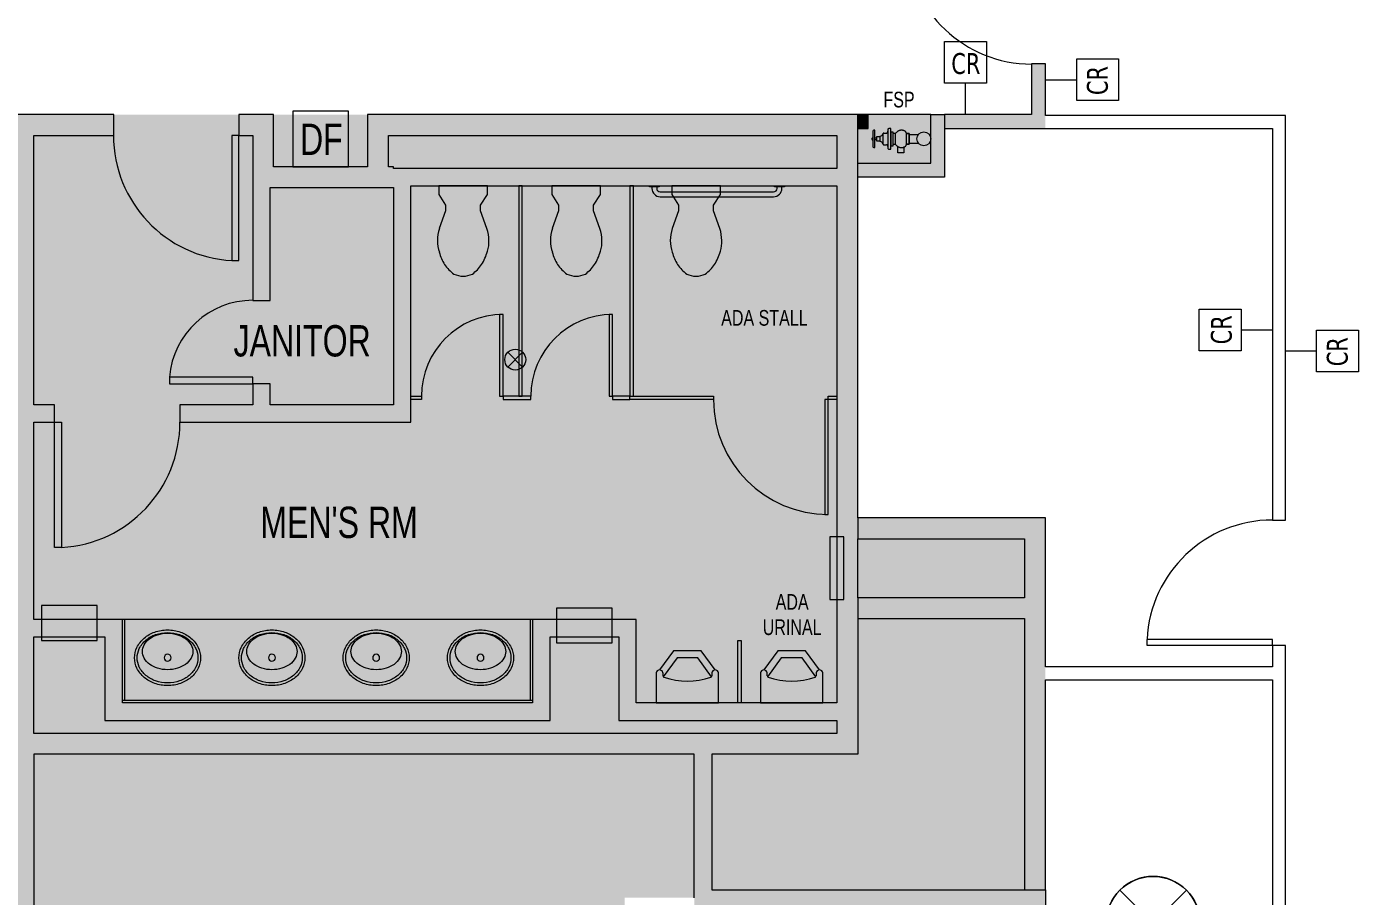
# Model space of a CAD drawing. Header units: inches. Extents: x 41 to 2820, y 110 to 1753.
# Drawn here: x 1819.7 to 2202.7, y 971.6 to 1221.8 of the extents above; entities that cross this region are included whole.
import ezdxf

# ---------------------------------------------------------------- set-up
doc = ezdxf.new("R2010")
doc.units = ezdxf.units.IN
doc.header["$MEASUREMENT"] = 0
for name, color, linetype, lineweight in [('820 1st St NE_04_Clean_dwg', 8, 'Continuous', 9), ('A-ANNO-NOTE', 131, 'Continuous', 9), ('A-DETL-GENF', 92, 'Continuous', 9), ('A-DOOR', 31, 'Continuous', 13), ('A-WALL', 113, 'Continuous', 13), ('A-WALL-PATT', 111, 'Continuous', 13), ('G-ANNO-SYMB', 111, 'Continuous', 9), ('I-WALL', 2, 'Continuous', 13), ('IRF-ANNO-TEXT', 7, 'Continuous', 9), ('IRF-DOOR', 7, 'Continuous', 9), ('IRF-ENG-PLUMBING-FIXTURE', 7, 'Continuous', 9), ('IRF-MILLWORK', 7, 'Continuous', 9), ('IRF-WALL-FULL-HT', 7, 'Continuous', 9), ('IRF-WALL-FULL-HT-HATCH', 7, 'Continuous', 9), ('IRF-WALL-PART-HT', 7, 'Continuous', 9)]:
    doc.layers.add(name, color=color, linetype=linetype, lineweight=lineweight)
doc.styles.add('Swis721 LtCn BT', font='swisscl.ttf', dxfattribs={"height": 9})
doc.styles.add('Swis721 LtCn BT_1', font='swisscl.ttf', dxfattribs={"height": 4.5})
doc.styles.add('Tahoma', font='tahoma.ttf', dxfattribs={"width": 0.85, "height": 6})

# ---------------------------------------------------------------- blocks, each defined once
blk = doc.blocks.new('Single-Flush - 36_ x 96_-2393538-New Construction - Partition Plan')
at = {"layer": 'A-DOOR', "color": 250, "lineweight": 20}
for p, q in [((16.25, -1.87), (16.25, -37.9)), ((18, -1.87), (16.25, -1.87)), ((18, -1.87), (18, -37.9)), ((18, -37.9), (16.25, -37.9))]:
    blk.add_line(p, q, dxfattribs=at)
at = {"layer": 'A-DOOR', "lineweight": 9}
blk.add_arc((18, -1.87), 36.07, 180, 267.2188, dxfattribs=at)
blk = doc.blocks.new('Single-Flush - 36_ x 96_-2566598-New Construction - Partition Plan')
at = {"layer": 'A-DOOR', "color": 250, "lineweight": 20}
for p, q in [((16.25, 2), (16.25, 38.02)), ((18, 38.02), (16.25, 38.02)), ((18, 2), (18, 38.02)), ((18, 2), (16.25, 2))]:
    blk.add_line(p, q, dxfattribs=at)
at = {"layer": 'A-DOOR', "lineweight": 9}
blk.add_arc((18, 2), 36.07, 92.7812, 180, dxfattribs=at)
blk = doc.blocks.new('820 1st St NE_04_Clean_dwg_I_PLUMB_WC_FLUSH - WALL_P-2510719-New Construction - Partition Plan')
at = {"layer": 'IRF-ENG-PLUMBING-FIXTURE', "flags": 128}
blk.add_lwpolyline([(13.32, 6.84), (8.19, 5.04), (6.59, 5.04), (3.5, 7), (1, 7), (1, -7), (3.5, -7), (6.59, -5.04), (8.19, -5.04), (13.32, -6.84)], dxfattribs=at)
at = {"layer": 'IRF-ENG-PLUMBING-FIXTURE'}
for centre, radius, start, end in [((16.72, -3.12), 10.52, 90, 108.8354), ((17.24, -0.62), 8.05, 71.1646, 93.7754), ((16.16, -6.53), 14.01, 57.6462, 74.7553), ((17.24, -3.98), 11.29, 36.0611, 55.3641), ((21.07, 0), 5.93, 0, 26.7012), ((21.07, 0), 5.93, 333.2988, 360), ((17.24, 3.98), 11.29, 304.6359, 323.9389), ((16.72, 3.12), 10.52, 251.1646, 270), ((16.72, 3.12), 10.52, 270, 288.8354), ((16.7, 5.91), 13.2, 284.9626, 301.7838)]:
    blk.add_arc(centre, radius, start, end, dxfattribs=at)
blk = doc.blocks.new('820 1st St NE_04_Clean_dwg__U117-2510720-New Construction - Partition Plan')
blk.add_blockref('820 1st St NE_04_Clean_dwg_I_PLUMB_WC_FLUSH - WALL_P-2510719-New Construction - Partition Plan', (0, 0))
blk = doc.blocks.new('820 1st St NE_04_Clean_dwg_I_PLUMB_URINAL_WALL-HUNG_P-2510721-New Construction - Partition Plan')
at = {"layer": 'IRF-ENG-PLUMBING-FIXTURE'}
for p, q in [((7.78, 7), (8.5, 7)), ((8.5, -7), (7.78, -7))]:
    blk.add_line(p, q, dxfattribs=at)
at = {"layer": 'IRF-ENG-PLUMBING-FIXTURE', "flags": 128}
for points in [[(8.5, 9), (0, 9), (0, -9), (8.5, -9)], [(9.5, -8), (15, -4), (15, 4), (9.5, 8)], [(7.56, -6.94), (13, -2.98), (13, 2.98), (7.56, 6.94)]]:
    blk.add_lwpolyline(points, dxfattribs=at)
at = {"layer": 'IRF-ENG-PLUMBING-FIXTURE'}
for centre, radius, start, end in [((8.5, 8), 1, 270, 90), ((26.47, 0), 20.22, 160.5467, 199.4533), ((7.78, 6.6), 0.396, 90, 160.5467), ((7.78, -6.6), 0.396, 199.4533, 270), ((8.5, -8), 1, 270, 90)]:
    blk.add_arc(centre, radius, start, end, dxfattribs=at)
blk = doc.blocks.new('820 1st St NE_04_Clean_dwg_grab bar 3-2510722-New Construction - Partition Plan')
at = {"layer": 'IRF-ENG-PLUMBING-FIXTURE'}
for p, q in [((0.75, 36.6875), (0.25, 36.6875)), ((0.75, 35.3125), (0.25, 35.3125)), ((1.75, 1.6875), (1.75, 34.3125)), ((3.125, 1.6875), (3.125, 34.3125)), ((0.25, 0.6875), (0.75, 0.6875)), ((0.25, -0.6875), (0.75, -0.6875))]:
    blk.add_line(p, q, dxfattribs=at)
at = {"layer": 'IRF-ENG-PLUMBING-FIXTURE', "flags": 128}
for points in [[(0, 34.5625), (0, 37.4375), (0.25, 37.4375), (0.25, 34.5625)], [(0, -1.375), (0, 1.375), (0.25, 1.375), (0.25, -1.375)]]:
    blk.add_lwpolyline(points, close=True, dxfattribs=at)
at = {"layer": 'IRF-ENG-PLUMBING-FIXTURE'}
for centre, radius, start, end in [((0.75, 34.3125), 2.375, 360, 90), ((0.75, 34.3125), 1, 360, 90), ((0.75, 1.6875), 1, 270, 0), ((0.75, 1.6875), 2.375, 270, 0)]:
    blk.add_arc(centre, radius, start, end, dxfattribs=at)
blk = doc.blocks.new('820 1st St NE_04_Clean_dwg_fire department standpipe - 1-2510718-New Construction - Partition Plan')
at = {"layer": 'IRF-ENG-PLUMBING-FIXTURE'}
for p, q in [((-14.61, 2.25), (-14.61, -2.25)), ((-13.61, 0.25), (-14.11, 0.25)), ((-13.61, 0.3), (-13.61, -0.3)), ((-12.55, -0.77), (-12.55, 0.77)), ((-12.55, -0.3), (-12.55, 0.3)), ((-11.74, 1.44), (-11.74, -1.44)), ((-11.49, 1.69), (-10.75, 1.69)), ((-10.33, 2.69), (-10.33, -2.69)), ((-8.15, -1.62), (-8.15, 1.62)), ((-4.18, 1.25), (-1.56, 1.25)), ((-13.61, -0.25), (-14.11, -0.25)), ((-11.49, -1.69), (-10.75, -1.69)), ((-4.18, -1.25), (-1.56, -1.25))]:
    blk.add_line(p, q, dxfattribs=at)
at = {"layer": 'IRF-ENG-PLUMBING-FIXTURE', "flags": 128}
for points in [[(-14.61, 0.37), (-14.68, 0.37), (-14.68, 0.31), (-14.8, 0.25), (-14.8, 0.19)], [(-14.36, -2.5), (-14.11, -2.5), (-14.11, 2.5), (-14.36, 2.5)], [(-10.08, -2.94), (-9.49, -2.94), (-9.49, 2.94), (-10.08, 2.94)], [(-14.8, -0.19), (-14.8, -0.25), (-14.68, -0.31), (-14.68, -0.37), (-14.61, -0.37)], [(-5.76, -2.45), (-5.76, -4), (-7.47, -4), (-7.47, -2.22)]]:
    blk.add_lwpolyline(points, dxfattribs=at)
for points in [[(-13.61, 0.59), (-13.61, -0.59), (-12.55, -0.59), (-12.55, 0.59)], [(-8.82, -1.96), (-8.82, 1.96), (-9.49, 1.96), (-9.49, -1.96)], [(-8.01, 1.75), (-7.89, 1.87), (-7.77, 1.98), (-7.66, 2.07), (-7.56, 2.15), (-7.46, 2.23), (-7.37, 2.29), (-7.28, 2.35), (-7.2, 2.4), (-7.11, 2.44), (-7.03, 2.47), (-6.95, 2.5), (-6.88, 2.52), (-6.8, 2.54), (-6.73, 2.55), (-6.65, 2.56), (-6.58, 2.57), (-6.5, 2.57), (-6.43, 2.57), (-6.36, 2.57), (-6.29, 2.57), (-6.22, 2.56), (-6.15, 2.55), (-6.08, 2.54), (-6.02, 2.53), (-5.95, 2.51), (-5.89, 2.49), (-5.83, 2.47), (-5.78, 2.45), (-5.72, 2.43), (-5.67, 2.41), (-5.62, 2.39), (-5.57, 2.36), (-5.53, 2.34), (-5.48, 2.31), (-5.44, 2.28), (-5.4, 2.24), (-5.36, 2.21), (-5.33, 2.17), (-5.29, 2.13), (-5.25, 2.08), (-5.22, 2.03), (-5.19, 1.97), (-5.15, 1.9), (-5.12, 1.82), (-5.09, 1.73), (-5.07, 1.62), (-5.04, 1.5), (-5.04, 1.25), (-5.04, -1.25), (-5.04, -1.5), (-4.18, -1.5), (-4.18, -1.25), (-4.18, 1.25), (-4.18, 1.5), (-5.04, 1.5), (-4.18, 1.5), (-4.18, -1.5), (-5.04, -1.5), (-5.07, -1.62), (-5.09, -1.73), (-5.12, -1.82), (-5.15, -1.9), (-5.19, -1.97), (-5.22, -2.03), (-5.25, -2.08), (-5.29, -2.13), (-5.33, -2.17), (-5.36, -2.21), (-5.4, -2.24), (-5.44, -2.28), (-5.48, -2.31), (-5.53, -2.34), (-5.57, -2.36), (-5.62, -2.39), (-5.67, -2.41), (-5.72, -2.43), (-5.78, -2.45), (-5.83, -2.47), (-5.89, -2.49), (-5.95, -2.51), (-6.02, -2.53), (-6.08, -2.54), (-6.15, -2.55), (-6.22, -2.56), (-6.29, -2.57), (-6.36, -2.57), (-6.43, -2.57), (-6.5, -2.57), (-6.58, -2.57), (-6.65, -2.56), (-6.73, -2.55), (-6.8, -2.54), (-6.88, -2.52), (-6.95, -2.5), (-7.03, -2.47), (-7.11, -2.44), (-7.2, -2.4), (-7.28, -2.35), (-7.37, -2.29), (-7.46, -2.23), (-7.56, -2.15), (-7.66, -2.07), (-7.77, -1.98), (-7.89, -1.87), (-8.01, -1.75), (-8.15, -1.62), (-8.82, -1.62), (-8.82, 1.62), (-8.15, 1.62)]]:
    blk.add_lwpolyline(points, close=True, dxfattribs=at)
at = {"layer": 'IRF-ENG-PLUMBING-FIXTURE'}
blk.add_circle((0, 0), 2, dxfattribs=at)
for centre, radius, start, end in [((-14.8, 0), 0.187, 90, 270), ((-14.36, 2.25), 0.25, 90, 180), ((-12.64, 1.71), 0.948, 275.7701, 343.2507), ((-11.52, 1.47), 0.216, 79.9844, 190.0156), ((-10.8, 2.15), 0.472, 276.2711, 2.7723), ((-10.09, 2.7), 0.234, 85.9639, 184.0361), ((-14.36, -2.25), 0.25, 180, 270), ((-12.64, -1.71), 0.948, 16.7493, 84.2299), ((-11.52, -1.47), 0.219, 171.2007, 278.7993), ((-10.76, -2.13), 0.441, 353.4114, 87.5452), ((-10.09, -2.7), 0.233, 175.6994, 274.3006)]:
    blk.add_arc(centre, radius, start, end, dxfattribs=at)
blk = doc.blocks.new('820 1st St NE_04_Clean_dwg_I_PLUMB_LAV_COUNTER 4_P-2510725-New Construction - Partition Plan')
at = {"layer": 'IRF-MILLWORK'}
blk.add_circle((8, 0), 1, dxfattribs=at)
for centre, radius, start, end in [((8.65, 1.41), 8.24, 116.1916, 139.8991), ((8.65, 1.41), 7.49, 116.1916, 139.8991), ((8, 2.73), 6.77, 90, 116.1916), ((8, 2.73), 6.02, 90, 116.1916), ((8, 2.73), 6.77, 63.8084, 90), ((8, 2.73), 6.02, 63.8084, 90), ((7.35, 1.41), 7.49, 40.1009, 63.8084), ((7.35, 1.41), 8.24, 40.1009, 63.8084), ((9.66, 0.55), 9.57, 139.8991, 160.7706), ((9.66, 0.55), 8.82, 139.8991, 160.7706), ((12.21, 0.7), 7.55, 144.0758, 163.2951), ((10.74, 1.76), 5.74, 119.7568, 144.0758), ((9.81, 3.39), 3.86, 90, 119.7568), ((9.81, 3.39), 3.86, 60.2432, 90), ((8.88, 1.76), 5.74, 35.9242, 60.2432), ((6.34, 0.55), 8.82, 19.2294, 40.1009), ((7.41, 0.7), 7.55, 16.7049, 35.9242), ((6.34, 0.55), 9.57, 19.2294, 40.1009), ((11.25, 0), 11.25, 160.7706, 180), ((11.25, 0), 11.25, 180, 199.2294), ((11.25, 0), 10.5, 160.7706, 180), ((11.25, 0), 10.5, 180, 199.2294), ((14.53, 0), 9.97, 163.2951, 180), ((14.53, 0), 9.97, 180, 196.7049), ((5.09, 0), 9.97, 360, 16.7049), ((4.75, 0), 10.5, 0, 19.2294), ((4.75, 0), 10.5, 340.7706, 0), ((4.75, 0), 11.25, 0, 19.2294), ((4.75, 0), 11.25, 340.7706, 360), ((9.66, -0.55), 9.57, 199.2294, 220.1009), ((9.66, -0.55), 8.82, 199.2294, 220.1009), ((12.21, -0.7), 7.55, 196.7049, 215.9242), ((6.34, -0.55), 8.82, 319.8991, 340.7706), ((7.41, -0.7), 7.55, 324.0758, 343.2951), ((6.34, -0.55), 9.57, 319.8991, 340.7706), ((5.09, 0), 9.97, 343.2951, 0), ((8.65, -1.41), 8.24, 220.1009, 243.8084), ((8.65, -1.41), 7.49, 220.1009, 243.8084), ((10.74, -1.76), 5.74, 215.9242, 240.2432), ((9.81, -3.39), 3.86, 240.2432, 270), ((9.81, -3.39), 3.86, 270, 299.7568), ((7.35, -1.41), 7.49, 296.1916, 319.8991), ((7.35, -1.41), 8.24, 296.1916, 319.8991), ((8.88, -1.76), 5.74, 299.7568, 324.0758), ((8, -2.73), 6.77, 243.8084, 270), ((8, -2.73), 6.02, 243.8084, 270), ((8, -2.73), 6.02, 270, 296.1916), ((8, -2.73), 6.77, 270, 296.1916)]:
    blk.add_arc(centre, radius, start, end, dxfattribs=at)
blk = doc.blocks.new('820 1st St NE_04_Clean_dwg-2391440-New Construction - Partition Plan')
at = {"layer": 'IRF-WALL-FULL-HT-HATCH'}
for points in [[(339.14, 1188.49), (422.41, 1188.49), (422.41, 1196.49), (323.41, 1196.49), (323.41, 1188.49)], [(490.41, 1175.49), (491.41, 1175.49), (491.41, 1196.49), (485.41, 1196.49), (485.41, 1175.49)], [(524.41, 1181.49), (524.41, 1196.49), (518.41, 1196.49), (518.41, 1181.49)], [(614.41, 1190.49), (653.41, 1190.49), (653.41, 1196.49), (524.41, 1196.49), (524.41, 1190.49)], [(653.41, 1012.49), (659.41, 1012.49), (659.41, 1196.49), (653.41, 1196.49), (653.41, 1022.24)], [(680.41, 1178.49), (684.41, 1178.49), (684.41, 1196.49), (680.41, 1196.49), (680.41, 1182.49), (659.41, 1182.49), (659.41, 1178.49), (679.27, 1178.49)], [(659.41, 1192.49), (662.41, 1192.49), (662.41, 1196.49), (659.41, 1196.49)], [(422.41, 755.49), (422.41, 1188.49), (414.41, 1188.49), (414.41, 755.49)], [(525.91, 1175.49), (525.91, 1181.49), (491.41, 1181.49), (491.41, 1175.49), (524.41, 1175.49)], [(525.91, 1175.99), (653.41, 1175.99), (653.41, 1180.99), (525.91, 1180.99), (525.91, 1178.49)], [(530.91, 1107.99), (530.91, 1175.99), (525.91, 1175.99), (525.91, 1107.99)], [(442.91, 1046.24), (442.91, 1051.24), (422.41, 1051.24), (422.41, 1046.24), (432.92, 1046.24)], [(442.91, 1027.24), (447.91, 1027.24), (447.91, 1051.24), (442.91, 1051.24), (442.91, 1033.91)], [(565.91, 1046.24), (590.66, 1046.24), (590.66, 1051.24), (565.91, 1051.24)], [(590.66, 1027.24), (595.66, 1027.24), (595.66, 1051.24), (590.66, 1051.24), (590.66, 1033.91)], [(570.91, 1022.24), (570.91, 1046.24), (565.91, 1046.24), (565.91, 1022.24)], [(442.91, 1022.24), (565.91, 1022.24), (565.91, 1027.24), (442.91, 1027.24)], [(595.66, 1022.24), (653.41, 1022.24), (653.41, 1027.24), (590.66, 1027.24), (590.66, 1022.24)], [(653.41, 1012.49), (653.41, 1018.49), (422.41, 1018.49), (422.41, 1012.49), (620.41, 1012.49)], [(612.41, 973.49), (617.41, 973.49), (617.41, 1012.49), (612.41, 1012.49)], [(614.41, 763.49), (620.41, 763.49), (620.41, 973.49), (612.41, 973.49), (612.41, 763.49)], [(713.41, 965.49), (713.41, 973.49), (620.41, 973.49), (620.41, 965.49), (710.12, 965.49)]]:
    blk.add_hatch(color=256, dxfattribs=at).paths.add_polyline_path(points, flags=0)
h = blk.add_hatch(color=256, dxfattribs=at)
h.paths.add_polyline_path([(422.41, 1190.49), (445.41, 1190.49), (445.41, 1196.49), (422.41, 1196.49), (422.41, 1190.89)], flags=0)
h.paths.add_polyline_path([(485.41, 1190.49), (485.41, 1196.49), (481.41, 1196.49), (481.41, 1190.49)], flags=0)
h = blk.add_hatch(color=256, dxfattribs=at)
h.paths.add_polyline_path([(490.41, 1112.99), (490.41, 1118.99), (485.41, 1118.99), (485.41, 1112.99)], flags=0)
h.paths.add_polyline_path([(485.41, 1142.99), (490.41, 1142.99), (490.41, 1175.49), (485.41, 1175.49)], flags=0)
h = blk.add_hatch(color=256, dxfattribs=at)
h.paths.add_polyline_path([(525.91, 1107.99), (525.91, 1112.99), (464.41, 1112.99), (464.41, 1107.99), (524.41, 1107.99)], flags=0)
h.paths.add_polyline_path([(428.41, 1107.99), (428.41, 1112.99), (422.41, 1112.99), (422.41, 1107.99)], flags=0)
at = {"layer": 'IRF-DOOR', "flags": 128}
for points in [[(479.41, 1190.49), (479.41, 1154.48), (481.41, 1154.48), (481.41, 1190.49)], [(485.41, 1120.99), (461.43, 1120.99), (461.43, 1118.99), (485.41, 1118.99)], [(430.41, 1107.99), (430.41, 1071.98), (428.41, 1071.98), (428.41, 1107.99)]]:
    blk.add_lwpolyline(points, close=True, dxfattribs=at)
at = {"layer": 'IRF-DOOR'}
for centre, radius, start, end in [((481.41, 1190.49), 36.07, 180, 266.8211), ((485.41, 1118.99), 24.07, 90, 175.2331), ((428.41, 1107.99), 36.07, 273.1789, 0)]:
    blk.add_arc(centre, radius, start, end, dxfattribs=at)
at = {"layer": 'IRF-ENG-PLUMBING-FIXTURE'}
for p, q in [((563.03, 1128.11), (558.79, 1123.87)), ((563.03, 1123.87), (558.79, 1128.11))]:
    blk.add_line(p, q, dxfattribs=at)
at = {"layer": 'IRF-ENG-PLUMBING-FIXTURE', "flags": 128}
for points in [[(512.91, 1197.49), (496.91, 1197.49), (496.91, 1181.49), (512.91, 1181.49)], [(561.91, 1115.49), (562.91, 1115.49), (562.91, 1175.99), (561.91, 1175.99)], [(593.91, 1115.49), (594.91, 1115.49), (594.91, 1175.99), (593.91, 1175.99), (593.91, 1115.49), (617.91, 1115.49), (617.91, 1114.49), (593.91, 1114.49)], [(556.41, 1138.99), (556.41, 1115.49), (557.41, 1115.49), (557.41, 1138.99)], [(587.91, 1138.99), (587.91, 1115.49), (588.91, 1115.49), (588.91, 1138.99)], [(533.91, 1114.49), (530.91, 1114.49), (530.91, 1115.49), (533.91, 1115.49)], [(557.41, 1114.49), (565.41, 1114.49), (565.41, 1115.49), (557.41, 1115.49)], [(588.91, 1114.49), (593.91, 1114.49), (593.91, 1115.49), (588.91, 1115.49)], [(653.41, 1114.49), (650.91, 1114.49), (650.91, 1115.49), (653.41, 1115.49)], [(650.91, 1114.49), (649.91, 1114.49), (649.91, 1081.49), (650.91, 1081.49)], [(651.41, 1074.99), (651.41, 1056.99), (655.41, 1056.99), (655.41, 1074.99)], [(440.66, 1055.24), (424.66, 1055.24), (424.66, 1045.24), (440.66, 1045.24)], [(588.79, 1054.49), (572.79, 1054.49), (572.79, 1044.49), (588.79, 1044.49)], [(625.91, 1027.24), (624.91, 1027.24), (624.91, 1045.24), (625.91, 1045.24)]]:
    blk.add_lwpolyline(points, close=True, dxfattribs=at)
at = {"layer": 'IRF-ENG-PLUMBING-FIXTURE'}
blk.add_circle((560.91, 1125.99), 3, dxfattribs=at)
for centre, radius, start, end in [((557.41, 1115.49), 23.5, 90, 180), ((588.91, 1115.49), 23.5, 90, 180), ((650.91, 1114.49), 33, 180, 270)]:
    blk.add_arc(centre, radius, start, end, dxfattribs=at)
at = {"layer": 'IRF-MILLWORK'}
for p, q in [((565.91, 1051.24), (447.91, 1051.24)), ((448.66, 1027.99), (448.66, 1051.24)), ((565.16, 1051.24), (565.16, 1027.99)), ((565.91, 1027.99), (447.91, 1027.99))]:
    blk.add_line(p, q, dxfattribs=at)
at = {"layer": 'IRF-WALL-FULL-HT'}
for p, q in [((659.41, 1057.49), (659.41, 1074.49)), ((713.41, 973.49), (713.41, 919.57))]:
    blk.add_line(p, q, dxfattribs=at)
at = {"layer": 'IRF-WALL-FULL-HT', "flags": 128}
for points in [[(485.41, 1118.99), (485.41, 1112.99), (464.41, 1112.99), (464.41, 1107.99), (530.91, 1107.99), (530.91, 1175.99), (653.41, 1175.99), (653.41, 1027.24), (595.66, 1027.24), (595.66, 1051.24), (565.91, 1051.24), (565.91, 1027.24), (447.91, 1027.24), (447.91, 1051.24), (422.41, 1051.24), (422.41, 1107.99), (428.41, 1107.99), (428.41, 1112.99), (422.41, 1112.99), (422.41, 1190.49), (445.41, 1190.49), (445.41, 1196.49), (315.41, 1196.49)], [(659.41, 1080.49), (659.41, 1196.49), (518.41, 1196.49), (518.41, 1181.49), (491.41, 1181.49), (491.41, 1196.49), (481.41, 1196.49), (481.41, 1190.49), (485.41, 1190.49), (485.41, 1175.49), (485.41, 1142.99), (490.41, 1142.99), (490.41, 1175.49), (525.91, 1175.49), (525.91, 1112.99), (490.41, 1112.99), (490.41, 1118.99), (485.41, 1118.99)], [(659.41, 1182.49), (680.41, 1182.49), (680.41, 1196.49), (684.41, 1196.49)], [(659.41, 1192.49), (662.41, 1192.49), (662.41, 1196.49), (659.41, 1196.49)], [(684.41, 1192.49), (684.41, 1178.49), (659.41, 1178.49)], [(659.41, 1051.49), (659.41, 1012.49), (617.41, 1012.49), (617.41, 973.49), (707.41, 973.49)], [(612.41, 971.23), (612.41, 973.49), (612.41, 1012.49), (422.41, 1012.49), (422.41, 816.07), (422.41, 755.49), (460.41, 755.49), (460.41, 760.49), (422.41, 760.49)]]:
    blk.add_lwpolyline(points, dxfattribs=at)
for points in [[(525.91, 1180.99), (525.91, 1181.49), (524.41, 1181.49), (524.41, 1190.49), (653.41, 1190.49), (653.41, 1180.99)], [(442.91, 1046.24), (442.91, 1022.24), (570.91, 1022.24), (570.91, 1046.24), (590.66, 1046.24), (590.66, 1022.24), (653.41, 1022.24), (653.41, 1018.49), (422.41, 1018.49), (422.41, 1046.24)]]:
    blk.add_lwpolyline(points, close=True, dxfattribs=at)
at = {"layer": 'IRF-WALL-PART-HT'}
blk.add_line((680.41, 1196.49), (662.41, 1196.49), dxfattribs=at)
blk.add_blockref('820 1st St NE_04_Clean_dwg_fire department standpipe - 1-2510718-New Construction - Partition Plan', (678.41, 1189.49))
for name, p, rotation in [('820 1st St NE_04_Clean_dwg__U117-2510720-New Construction - Partition Plan', (545.91, 1176.99), 270), ('820 1st St NE_04_Clean_dwg__U117-2510720-New Construction - Partition Plan', (578.41, 1176.99), 270), ('820 1st St NE_04_Clean_dwg_grab bar 3-2510722-New Construction - Partition Plan', (600.91, 1175.99), 270), ('820 1st St NE_04_Clean_dwg__U117-2510720-New Construction - Partition Plan', (612.91, 1176.99), 270), ('820 1st St NE_04_Clean_dwg_I_PLUMB_URINAL_WALL-HUNG_P-2510721-New Construction - Partition Plan', (610.41, 1027.24), 89.99999999999999), ('820 1st St NE_04_Clean_dwg_I_PLUMB_URINAL_WALL-HUNG_P-2510721-New Construction - Partition Plan', (640.41, 1027.24), 89.99999999999999)]:
    blk.add_blockref(name, p, dxfattribs=dict(rotation=rotation))
at = {"extrusion": (0, 0, -1), "zscale": -1, "rotation": 90}
for p in [(-460.91, 1032.24), (-490.91, 1032.24), (-520.91, 1032.24), (-550.91, 1032.24)]:
    blk.add_blockref('820 1st St NE_04_Clean_dwg_I_PLUMB_LAV_COUNTER 4_P-2510725-New Construction - Partition Plan', p, dxfattribs=at)
at = {"layer": 'IRF-ANNO-TEXT', "char_height": 9, "attachment_point": 2, "line_spacing_factor": 0.970126, "style": 'Swis721 LtCn BT'}
for s, insert, width in [('JANITOR', (499.62, 1135.91), 45.5446), ("MEN'S RM", (510.22, 1083.69), 55.4456)]:
    blk.add_mtext(s, dxfattribs=dict(at, insert=insert, width=width))
at = {"layer": 'IRF-ENG-PLUMBING-FIXTURE', "attachment_point": 2, "line_spacing_factor": 0.970126}
for s, insert, char_height, width, style in [('FSP', (671.29, 1203.05), 4.5, 10.4511, 'Swis721 LtCn BT_1'), ('DF', (505.15, 1193.87), 9, 14.4115, 'Swis721 LtCn BT'), ('ADA STALL', (632.57, 1140.26), 4.5, 29.703, 'Swis721 LtCn BT_1'), ('ADA\\PURINAL', (640.55, 1058.56), 4.5, 19.912, 'Swis721 LtCn BT_1')]:
    blk.add_mtext(s, dxfattribs=dict(at, insert=insert, char_height=char_height, width=width, style=style))
blk = doc.blocks.new('Elevation - Interiors-59324-New Construction - Partition Plan')
at = {"layer": 'G-ANNO-SYMB'}
for p, q in [((-0.0996, 0.0996), (0.0996, -0.0996)), ((0.0996, 0.0996), (-0.0996, -0.0996)), ((0, 0), (-0.0996, 0.0996)), ((-0.0996, 0.0996), (0, 0)), ((0.0996, 0.0996), (0, 0)), ((0, 0), (0.0996, 0.0996)), ((-0.0996, -0.0996), (0, 0)), ((0, 0), (-0.0996, -0.0996)), ((0, 0), (0.0996, -0.0996)), ((0.0996, -0.0996), (0, 0))]:
    blk.add_line(p, q, dxfattribs=at)
blk.add_circle((0, 0), 0.1409, dxfattribs=at)
for start, end in [(45, 135), (135, 225), (315, 45), (225, 315)]:
    blk.add_arc((0, 0), 0.1409, start, end, dxfattribs=at)

msp = doc.modelspace()

# ---------------------------------------------------------------- hatches: boundary and pattern name
at = {"layer": 'A-DETL-GENF'}
h = msp.add_hatch(color=9, dxfattribs=at)
h.paths.add_polyline_path([(1003.29, 111.26), (1030.62, 111.26), (1030.62, 149.72), (1041.75, 149.72), (1041.75, 514.07), (1027.75, 514.07), (1027.75, 546.01), (1041.75, 546.01), (1041.75, 695.99), (1329.75, 695.99), (1329.75, 756.49), (1208.75, 756.49), (1208.75, 764.49), (1184.75, 764.49), (1184.75, 756.49), (1166.3, 756.49), (1166.3, 776.24), (1199.8, 776.24), (1199.8, 865.24), (1172.8, 865.24), (1172.8, 1018.19), (1057.75, 1018.19), (1057.75, 994.07), (1029.75, 994.07), (1029.75, 1018.19), (817.75, 1018.19), (817.75, 994.07), (793.62, 994.07), (793.62, 782.07), (817.75, 782.07), (817.75, 754.07), (336.5, 754.07), (336.5, 755.32), (304.75, 755.32), (304.75, 755.07), (300.02, 755.07), (300.02, 540.51), (327.23, 540.51), (342.96, 524.78), (316.75, 498.57), (314.7, 500.62), (314.7, 458.62), (501.2, 272.12), (538.2, 272.12), (534.92, 275.4), (563.63, 304.11), (577.51, 290.23), (577.51, 258.66), (551.66, 258.66), (551.8, 258.52), (790.78, 258.52), (790.78, 300.82), (817, 300.82), (817, 259.53), (806.39, 248.93), (944.06, 111.26), (1000.65, 111.26)], flags=0)
h.paths.add_polyline_path([(806.39, 256), (812, 261.6), (812, 276.07), (795.78, 276.07), (795.78, 263.52), (798.87, 263.52), (804.26, 258.13)], flags=0)
h.paths.add_polyline_path([(551.75, 265.64), (551.75, 285.15), (541.99, 275.4), (550.93, 266.46)], flags=0)
h.paths.add_polyline_path([(563.63, 286.82), (573.85, 286.82), (563.63, 297.04), (553.41, 286.82), (555.65, 286.82)], flags=0)
h.paths.add_polyline_path([(316.75, 505.64), (327.17, 516.07), (306.32, 516.07), (314.98, 507.41)], flags=0)
h.paths.add_polyline_path([(577.51, 514.07), (549.75, 514.07), (549.75, 542.07), (577.75, 542.07), (577.75, 514.07)], flags=0)
h.paths.add_polyline_path([(796.8, 516.07), (787.75, 516.07), (787.75, 546.07), (851.75, 546.07), (851.75, 516.07), (814.75, 516.07)], flags=0)
h.paths.add_polyline_path([(327.75, 516.64), (335.89, 524.78), (327.75, 532.92), (327.75, 522.05)], flags=0)
h.paths.add_polyline_path([(831.56, 519.07), (848.75, 519.07), (848.75, 543.07), (790.75, 543.07), (790.75, 519.07), (794.53, 519.07), (794.53, 540.07), (815.75, 540.07), (815.75, 519.07), (824.75, 519.07)], flags=0)
h.paths.add_polyline_path([(1029.75, 754.07), (1029.75, 782.07), (1057.75, 782.07), (1057.75, 754.07), (1031.75, 754.07)], flags=0)
h.paths.add_polyline_path([(2087.15, 755.49), (2099.75, 755.49), (2099.75, 764.49), (2075.75, 764.49), (2075.75, 755.49), (2085.82, 755.49)], flags=0)
h.paths.add_polyline_path([(2057.75, 755.49), (2057.75, 763.49), (2071.75, 763.49), (2071.75, 768.49), (2104.75, 768.49), (2104.75, 965.49), (2019.75, 965.49), (2019.75, 763.49), (2021.75, 763.49), (2021.75, 755.49)], flags=0)
h.paths.add_polyline_path([(1993.5, 755.49), (2005.75, 755.49), (2005.75, 760.49), (2011.75, 760.49), (2011.75, 947.23), (1991.75, 947.23), (1991.75, 971.23), (2011.75, 971.23), (2011.75, 1012.49), (1821.75, 1012.49), (1821.75, 816.07), (1963.75, 816.07), (1963.75, 760.49), (1969.75, 760.49), (1969.75, 755.49), (1989.75, 755.49)], flags=0)
h.paths.add_polyline_path([(1895.75, 755.49), (1895.75, 760.49), (1958.75, 760.49), (1958.75, 811.07), (1821.75, 811.07), (1821.75, 760.49), (1859.75, 760.49), (1859.75, 755.49)], flags=0)
h.paths.add_polyline_path([(1431.8, 756.49), (1431.8, 762.49), (1434.8, 762.49), (1434.8, 780.49), (1463, 780.49), (1463, 874.6), (1374.8, 874.6), (1374.8, 898.6), (1346.8, 898.6), (1346.8, 924.6), (1230.8, 924.6), (1230.8, 892.6), (1214.75, 892.6), (1214.75, 783.49), (1253.75, 783.49), (1253.75, 775.49), (1379.75, 775.49), (1379.75, 837.07), (1385.75, 837.07), (1385.75, 762.49), (1395.8, 762.49), (1395.8, 756.49)], flags=0)
h.paths.add_polyline_path([(1440.8, 756.49), (1463, 756.49), (1463, 774.49), (1440.8, 774.49), (1440.8, 762.49)], flags=0)
h.paths.add_polyline_path([(311.75, 757.57), (311.75, 778.92), (304.75, 778.92), (304.75, 757.57)], flags=0)
h.paths.add_polyline_path([(577.75, 757.82), (789.75, 757.82), (789.75, 782.07), (789.87, 782.07), (789.87, 926.07), (553.75, 926.07), (553.75, 920.07), (549.75, 920.07), (549.75, 936.07), (553.75, 936.07), (553.75, 930.07), (789.87, 930.07), (789.87, 994.07), (789.75, 994.07), (789.75, 1018.07), (577.75, 1018.07), (577.75, 994.07), (553.75, 994.07), (553.75, 972.07), (549.75, 972.07), (549.75, 1184.49), (573.75, 1184.49), (573.75, 1190.49), (577.75, 1190.49), (577.75, 1184.49), (597.75, 1184.49), (597.75, 1182.74), (614.75, 1182.74), (614.75, 1184.49), (627.75, 1184.49), (627.75, 1180.49), (614.75, 1180.49), (614.75, 1182.24), (597.75, 1182.24), (597.75, 1180.49), (553.75, 1180.49), (553.75, 1022.07), (669.75, 1022.07), (669.75, 1180.49), (663.75, 1180.49), (663.75, 1184.49), (679.75, 1184.49), (679.75, 1180.49), (673.75, 1180.49), (673.75, 1022.07), (789.75, 1022.07), (789.75, 1180.49), (745.75, 1180.49), (745.75, 1182.24), (728.75, 1182.24), (728.75, 1180.49), (715.75, 1180.49), (715.75, 1184.49), (728.75, 1184.49), (728.75, 1182.74), (745.75, 1182.74), (745.75, 1184.49), (799.75, 1184.49), (799.75, 1180.49), (793.75, 1180.49), (793.75, 1022.07), (817.75, 1022.07), (817.75, 1021.94), (921.75, 1021.94), (921.75, 1180.49), (865.75, 1180.49), (865.75, 1182.24), (848.75, 1182.24), (848.75, 1180.49), (835.75, 1180.49), (835.75, 1184.49), (848.75, 1184.49), (848.75, 1182.74), (865.75, 1182.74), (865.75, 1184.49), (981.75, 1184.49), (981.75, 1182.74), (998.75, 1182.74), (998.75, 1184.49), (1011.75, 1184.49), (1011.75, 1180.49), (998.75, 1180.49), (998.75, 1182.24), (981.75, 1182.24), (981.75, 1180.49), (925.75, 1180.49), (925.75, 1021.94), (1029.75, 1021.94), (1029.75, 1022.07), (1053.75, 1022.07), (1053.75, 1180.49), (1047.75, 1180.49), (1047.75, 1184.49), (1063.75, 1184.49), (1063.75, 1180.49), (1057.75, 1180.49), (1057.75, 1021.94), (1172.8, 1021.94), (1172.8, 1180.49), (1129.75, 1180.49), (1129.75, 1182.24), (1112.75, 1182.24), (1112.75, 1180.49), (1099.75, 1180.49), (1099.75, 1184.49), (1112.75, 1184.49), (1112.75, 1182.74), (1129.75, 1182.74), (1129.75, 1184.49), (1172.8, 1184.49), (1172.83, 1260.49), (1269.75, 1260.49), (1269.75, 1405.07), (1293.75, 1405.07), (1293.75, 1472.07), (1269.75, 1472.07), (1269.75, 1502.07), (1297.75, 1502.07), (1297.75, 1405.07), (1327.75, 1405.07), (1327.75, 1401.07), (1273.75, 1401.07), (1273.75, 1260.49), (1369.75, 1260.49), (1369.75, 1401.07), (1363.75, 1401.07), (1363.75, 1405.07), (1369.75, 1405.07), (1369.75, 1456.07), (1373.75, 1456.07), (1373.75, 1381.28), (1532.6, 1381.28), (1532.6, 1474.07), (1509.75, 1474.07), (1509.75, 1498.07), (1373.75, 1498.07), (1373.75, 1492.07), (1369.75, 1492.07), (1369.75, 1502.07), (1532.6, 1502.07), (1532.6, 1562.07), (1526.6, 1562.07), (1526.6, 1566.07), (1532.6, 1566.07), (1532.6, 1715.07), (1510.6, 1715.07), (1510.6, 1747.07), (1510.77, 1747.07), (1510.77, 1752.07), (1409.72, 1752.07), (1409.72, 1746.07), (1397.72, 1746.07), (1397.72, 1752.07), (1295.89, 1752.07), (1295.86, 1724.32), (1283.35, 1711.8), (1282.91, 1712.16), (1281.75, 1713.4), (1281.75, 1566.07), (1329.72, 1566.07), (1329.72, 1564.32), (1346.72, 1564.32), (1346.72, 1566.07), (1359.72, 1566.07), (1359.72, 1562.07), (1346.72, 1562.07), (1346.72, 1563.82), (1329.72, 1563.82), (1329.72, 1562.07), (1277.75, 1562.07), (1277.75, 1715.07), (1280.08, 1715.07), (1259.05, 1736.09), (1196.82, 1673.86), (1202.48, 1668.2), (1193.99, 1659.72), (1188.33, 1665.38), (1119.04, 1596.08), (1124.69, 1590.42), (1116.21, 1581.94), (1110.55, 1587.59), (1051.16, 1528.2), (1054.69, 1524.66), (1044.79, 1514.76), (1062.8, 1496.75), (1062.8, 1473.07), (1029.77, 1473.07), (1029.77, 1260.49), (1057.75, 1260.49), (1057.75, 1232.49), (1025.77, 1232.49), (1025.77, 1311.07), (988.75, 1311.07), (988.75, 1312.82), (971.75, 1312.82), (971.75, 1311.07), (958.75, 1311.07), (958.75, 1315.07), (971.75, 1315.07), (971.75, 1313.32), (988.75, 1313.32), (988.75, 1315.07), (1025.77, 1315.07), (1025.77, 1507.07), (1012.75, 1507.07), (1012.75, 1511.57), (920.75, 1511.57), (920.75, 1504.07), (916.75, 1504.07), (916.75, 1315.07), (922.75, 1315.07), (922.75, 1311.07), (877.6, 1311.07), (877.6, 1312.82), (860.6, 1312.82), (860.6, 1311.07), (847.6, 1311.07), (847.6, 1315.07), (860.6, 1315.07), (860.6, 1313.32), (877.6, 1313.32), (877.6, 1315.07), (912.75, 1315.07), (912.75, 1504.07), (908.75, 1504.07), (908.75, 1511.57), (816.75, 1511.57), (816.75, 1507.07), (816.6, 1507.07), (816.6, 1475.07), (805.6, 1475.07), (805.6, 1315.07), (811.6, 1315.07), (811.6, 1311.07), (795.6, 1311.07), (795.6, 1315.07), (801.6, 1315.07), (801.6, 1475.07), (790.6, 1475.07), (790.6, 1507.07), (790.66, 1507.07), (790.66, 1511.57), (689.7, 1511.57), (689.7, 1504.07), (686, 1504.07), (686, 1315.07), (729.6, 1315.07), (729.6, 1313.32), (746.6, 1313.32), (746.6, 1315.07), (759.6, 1315.07), (759.6, 1311.07), (746.6, 1311.07), (746.6, 1312.82), (729.6, 1312.82), (729.6, 1311.07), (676, 1311.07), (676, 1315.07), (682, 1315.07), (682, 1504.07), (677.7, 1504.07), (677.7, 1511.57), (577.39, 1511.57), (577.39, 1482.07), (551.96, 1482.07), (551.96, 1315.07), (610, 1315.07), (610, 1313.32), (627, 1313.32), (627, 1315.07), (640, 1315.07), (640, 1311.07), (627, 1311.07), (627, 1312.82), (610, 1312.82), (610, 1311.07), (577.75, 1311.07), (577.75, 1226.49), (573.75, 1226.49), (573.75, 1234.07), (549.75, 1234.07), (549.75, 1258.07), (541.96, 1258.07), (541.96, 1262.07), (547.96, 1262.07), (547.96, 1482.07), (535.92, 1494.1), (468.04, 1426.22), (473.88, 1420.38), (465.39, 1411.9), (459.56, 1417.73), (392.38, 1350.56), (398.22, 1344.72), (389.73, 1336.24), (383.9, 1342.07), (316.72, 1274.9), (320.26, 1271.36), (321.01, 1272.12), (331.06, 1262.07), (505.96, 1262.07), (505.96, 1258.07), (489.75, 1258.07), (489.75, 1202.12), (488, 1202.12), (488, 1185.12), (489.75, 1185.12), (489.75, 1172.12), (485.75, 1172.12), (485.75, 1185.12), (487.5, 1185.12), (487.5, 1202.12), (485.75, 1202.12), (485.75, 1258.07), (333.75, 1258.07), (333.75, 1235.07), (300.02, 1235.07), (300.02, 1134.3), (307.75, 1134.3), (307.75, 1130.12), (485.75, 1130.12), (485.75, 1136.12), (489.75, 1136.12), (489.75, 1082.12), (488, 1082.12), (488, 1065.12), (489.75, 1065.12), (489.75, 1052.07), (485.75, 1052.07), (485.75, 1065.12), (487.5, 1065.12), (487.5, 1082.12), (485.75, 1082.12), (485.75, 1126.12), (307.75, 1126.12), (307.75, 1122.3), (300.02, 1122.3), (300.02, 1021.17), (337.25, 1021.17), (337.25, 1010.07), (485.75, 1010.07), (485.75, 1016.07), (489.75, 1016.07), (489.75, 1000.07), (485.75, 1000.07), (485.75, 1006.07), (337.25, 1006.07), (337.25, 995.07), (300.02, 995.07), (300.02, 890.12), (485.75, 890.12), (485.75, 934.12), (487.5, 934.12), (487.5, 951.12), (485.75, 951.12), (485.75, 964.07), (489.75, 964.07), (489.75, 951.12), (488, 951.12), (488, 934.12), (489.75, 934.12), (489.75, 880.12), (485.75, 880.12), (485.75, 886.12), (300.02, 886.12), (300.02, 781.17), (337.25, 781.17), (337.25, 757.82), (485.75, 757.82), (485.75, 814.12), (487.5, 814.12), (487.5, 831.12), (485.75, 831.12), (485.75, 844.12), (489.75, 844.12), (489.75, 831.12), (488, 831.12), (488, 814.12), (489.75, 814.12), (489.75, 798.07), (507.75, 798.07), (507.75, 794.07), (489.75, 794.07), (489.75, 757.82), (549.75, 757.82), (549.75, 794.07), (543.75, 794.07), (543.75, 798.07), (549.75, 798.07), (549.75, 854.07), (551.5, 854.07), (551.5, 871.07), (549.75, 871.07), (549.75, 884.07), (553.75, 884.07), (553.75, 871.07), (552, 871.07), (552, 854.07), (553.75, 854.07), (553.75, 782.07), (577.75, 782.07), (577.75, 780.07)], flags=0)
h.paths.add_polyline_path([(1170.3, 761.49), (1180.75, 761.49), (1180.75, 768.49), (1208.75, 768.49), (1208.75, 865.24), (1203.8, 865.24), (1203.8, 772.24), (1170.3, 772.24), (1170.3, 762.49)], flags=0)
h.paths.add_polyline_path([(1277.85, 762.49), (1379.75, 762.49), (1379.75, 769.49), (1247.75, 769.49), (1247.75, 777.49), (1214.75, 777.49), (1214.75, 762.49), (1253.75, 762.49)], flags=0)
h.paths.add_polyline_path([(1471, 763.49), (1562.75, 763.49), (1562.75, 794.07), (1570.75, 794.07), (1570.75, 846.07), (1562.75, 846.07), (1562.75, 868.07), (1471, 868.07)], flags=0)
h.paths.add_polyline_path([(1722.75, 763.49), (1813.75, 763.49), (1813.75, 868.07), (1722.75, 868.07), (1722.75, 846.07), (1714.75, 846.07), (1714.75, 794.07), (1722.75, 794.07)], flags=0)
h.paths.add_polyline_path([(1208.75, 871.24), (1208.75, 898.6), (1224.8, 898.6), (1224.8, 903.6), (1178.8, 903.6), (1178.8, 871.24)], flags=0)
h.paths.add_polyline_path([(1813.75, 876.07), (1813.75, 971.99), (1722.75, 971.99), (1722.75, 947.36), (1714.75, 947.36), (1714.75, 895.36), (1722.75, 895.36), (1722.75, 876.07)], flags=0)
h.paths.add_polyline_path([(1474, 876.07), (1562.75, 876.07), (1562.75, 895.36), (1570.75, 895.36), (1570.75, 947.36), (1562.75, 947.36), (1562.75, 974.07), (1474, 974.07), (1474, 880.6)], flags=0)
h.paths.add_polyline_path([(1397.72, 880.6), (1466, 880.6), (1466, 1130.49), (1319, 1130.49), (1319, 1190.49), (1315.9, 1190.49), (1315.9, 1196.49), (1279.9, 1196.49), (1279.9, 1190.49), (1276.8, 1190.49), (1276.8, 940.6), (1380.8, 940.6), (1380.8, 880.6), (1395.8, 880.6)], flags=0)
h.paths.add_polyline_path([(1374.8, 904.6), (1374.8, 934.6), (1230.8, 934.6), (1230.8, 930.6), (1352.8, 930.6), (1352.8, 904.6), (1372.75, 904.6)], flags=0)
h.paths.add_polyline_path([(1180.8, 911.6), (1224.8, 911.6), (1224.8, 940.6), (1268.8, 940.6), (1268.8, 978.07), (1178.8, 978.07), (1178.8, 911.6)], flags=0)
h.paths.add_polyline_path([(2016.75, 973.49), (2106.75, 973.49), (2106.75, 1051.49), (2058.75, 1051.49), (2058.75, 1012.49), (2016.75, 1012.49)], flags=0)
h.paths.add_polyline_path([(1722.75, 979.99), (1813.75, 979.99), (1813.75, 1080.07), (1722.75, 1080.07), (1722.75, 1055.36), (1714.75, 1055.36), (1714.75, 1003.36), (1722.75, 1003.36)], flags=0)
h.paths.add_polyline_path([(1474, 982.07), (1562.75, 982.07), (1562.75, 1003.36), (1570.75, 1003.36), (1570.75, 1055.36), (1562.75, 1055.36), (1562.75, 1080.07), (1474, 1080.07), (1474, 1019.87)], flags=0)
h.paths.add_polyline_path([(1180.8, 986.07), (1268.8, 986.07), (1268.8, 1190.49), (1265.8, 1190.49), (1265.8, 1196.49), (1229.8, 1196.49), (1229.8, 1190.49), (1207.8, 1190.49), (1207.8, 1184.49), (1188.3, 1184.49), (1188.3, 1150.99), (1180.8, 1150.99), (1180.8, 1017.93)], flags=0)
h.paths.add_polyline_path([(311.75, 1000.07), (311.75, 1018.92), (304.75, 1018.92), (304.75, 1000.07)], flags=0)
h.paths.add_polyline_path([(1990, 1018.49), (2052.75, 1018.49), (2052.75, 1022.24), (1990, 1022.24), (1990, 1046.24), (1970.25, 1046.24), (1970.25, 1022.24), (1842.25, 1022.24), (1842.25, 1046.24), (1821.75, 1046.24), (1821.75, 1018.49), (1970.25, 1018.49)], flags=0)
h.paths.add_polyline_path([(2052.75, 1027.24), (2052.75, 1175.99), (1930.25, 1175.99), (1930.25, 1107.99), (1863.75, 1107.99), (1863.75, 1112.99), (1884.75, 1112.99), (1884.75, 1118.99), (1889.75, 1118.99), (1889.75, 1112.99), (1925.25, 1112.99), (1925.25, 1175.49), (1889.75, 1175.49), (1889.75, 1142.99), (1884.75, 1142.99), (1884.75, 1190.49), (1880.75, 1190.49), (1880.75, 1196.49), (1844.75, 1196.49), (1844.75, 1190.49), (1821.75, 1190.49), (1821.75, 1112.99), (1827.75, 1112.99), (1827.75, 1107.99), (1821.75, 1107.99), (1821.75, 1051.24), (1847.25, 1051.24), (1847.25, 1027.24), (1965.25, 1027.24), (1965.25, 1051.24), (1995, 1051.24), (1995, 1027.24), (2019.75, 1027.24)], flags=0)
h.paths.add_polyline_path([(2058.75, 1057.49), (2106.75, 1057.49), (2106.75, 1074.49), (2058.75, 1074.49)], flags=0)
h.paths.add_polyline_path([(1807.18, 1088.07), (1813.75, 1088.07), (1813.75, 1188.49), (1722.75, 1188.49), (1722.75, 1156.26), (1714.75, 1156.26), (1714.75, 1104.26), (1722.75, 1104.26), (1722.75, 1088.07)], flags=0)
h.paths.add_polyline_path([(1474, 1088.07), (1562.75, 1088.07), (1562.75, 1104.26), (1570.75, 1104.26), (1570.75, 1156.26), (1562.75, 1156.26), (1562.75, 1188.49), (1474, 1188.49)], flags=0)
h.paths.add_polyline_path([(1448, 1136.49), (1448, 1190.49), (1430, 1190.49), (1430, 1196.49), (1394, 1196.49), (1394, 1190.49), (1325, 1190.49), (1325, 1136.49), (1373.75, 1136.49)], flags=0)
h.paths.add_polyline_path([(1466, 1136.49), (1466, 1190.49), (1454, 1190.49), (1454, 1136.49)], flags=0)
h.paths.add_polyline_path([(1180.8, 1155.99), (1183.3, 1155.99), (1183.3, 1184.49), (1180.8, 1184.49), (1180.8, 1158.49)], flags=0)
h.paths.add_polyline_path([(2010.97, 1180.99), (2052.75, 1180.99), (2052.75, 1190.49), (1923.75, 1190.49), (1923.75, 1181.49), (1925.25, 1181.49), (1925.25, 1180.99)], flags=0)
h.paths.add_polyline_path([(1917.75, 1181.49), (1917.75, 1196.49), (1890.75, 1196.49), (1890.75, 1181.49), (1910.18, 1181.49)], flags=0)
h.paths.add_polyline_path([(2061.75, 1182.49), (2079.75, 1182.49), (2079.75, 1196.49), (2061.75, 1196.49), (2061.75, 1192.49), (2058.75, 1192.49), (2058.75, 1182.49)], flags=0)
h.paths.add_polyline_path([(1203.8, 1188.49), (1203.8, 1196.49), (1185.8, 1196.49), (1185.8, 1188.49), (1188.3, 1188.49)], flags=0)
h.paths.add_polyline_path([(789.75, 1234.07), (789.75, 1262.07), (846.75, 1262.07), (846.75, 1234.07), (789.87, 1234.07)], flags=0)
h.paths.add_polyline_path([(835.75, 1237.07), (843.75, 1237.07), (843.75, 1259.07), (817.75, 1259.07), (817.75, 1237.07)], flags=0)
h.paths.add_polyline_path([(1527.93, 1260.49), (1532.6, 1260.49), (1532.6, 1377.28), (1373.75, 1377.28), (1373.75, 1260.49), (1524.18, 1260.49)], flags=0)
h.paths.add_polyline_path([(573.75, 1262.07), (573.75, 1311.07), (551.96, 1311.07), (551.96, 1262.07)], flags=0)
h.paths.add_polyline_path([(1031.05, 1477.07), (1032.85, 1477.07), (1032.85, 1500.07), (1053.83, 1500.07), (1041.96, 1511.93), (1037.09, 1507.07), (1031.05, 1507.07), (1031.05, 1477.29)], flags=0)
h.paths.add_polyline_path([(1054.35, 1477.07), (1054.75, 1477.07), (1054.75, 1499.15), (1054.35, 1499.55), (1054.35, 1481.52)], flags=0)
h.paths.add_polyline_path([(1057.75, 1477.07), (1058.8, 1477.07), (1058.8, 1495.09), (1057.75, 1496.15), (1057.75, 1478.12)], flags=0)
h.paths.add_polyline_path([(792.85, 1500.07), (814.35, 1500.07), (814.35, 1507.07), (792.85, 1507.07)], flags=0)
h.paths.add_polyline_path([(1477.6, 1562.07), (1477.6, 1563.82), (1460.6, 1563.82), (1460.6, 1562.07), (1395.72, 1562.07), (1395.72, 1566.07), (1401.72, 1566.07), (1401.72, 1745.57), (1405.72, 1745.57), (1405.72, 1566.07), (1460.6, 1566.07), (1460.6, 1564.32), (1477.6, 1564.32), (1477.6, 1566.07), (1490.6, 1566.07), (1490.6, 1562.07)], flags=0)
h.paths.add_polyline_path([(1283.35, 1716.04), (1291.62, 1724.32), (1275.07, 1724.32), (1281.75, 1717.64)], flags=0)
h.paths.add_polyline_path([(1271.75, 1727.64), (1271.75, 1741.72), (1264.71, 1734.68), (1270.26, 1729.13)], flags=0)
h.paths.add_polyline_path([(1532.4, 1740.07), (1532.6, 1740.07), (1532.6, 1747.07), (1512.85, 1747.07), (1512.85, 1740.07), (1524.18, 1740.07)], flags=0)
at = {"layer": 'A-WALL-PATT'}
h = msp.add_hatch(color=8, dxfattribs=at)
h.paths.add_polyline_path([(2109.45, 1196.49), (2112.75, 1196.49), (2112.75, 1211.07), (2108.75, 1211.07), (2108.75, 1196.49)], flags=0)
h.paths.add_polyline_path([(2109.45, 1247.07), (2112.75, 1247.07), (2112.75, 1256.62), (2108.75, 1256.62), (2108.75, 1247.07)], flags=0)
for points in [[(2109.45, 1192.49), (2112.75, 1192.49), (2112.75, 1196.49), (2083.75, 1196.49), (2083.75, 1192.49)], [(2106.75, 1074.49), (2106.75, 1080.49), (2058.75, 1080.49), (2058.75, 1074.49)], [(2109.45, 973.49), (2112.75, 973.49), (2112.75, 1080.49), (2106.75, 1080.49), (2106.75, 973.49)], [(2106.75, 1051.49), (2106.75, 1057.49), (2058.75, 1057.49), (2058.75, 1051.49)]]:
    msp.add_hatch(color=8, dxfattribs=at).paths.add_polyline_path(points, flags=0)

# ---------------------------------------------------------------- linework, layer by layer
at = {"layer": 'A-ANNO-NOTE', "lineweight": 20}
for p, q in [((2083.74, 1217.49), (2095.74, 1217.49)), ((2083.74, 1205.49), (2083.74, 1217.49)), ((2095.74, 1217.49), (2095.74, 1205.49)), ((2121.74, 1212.5), (2133.74, 1212.5)), ((2121.74, 1200.5), (2121.74, 1212.5)), ((2133.74, 1212.5), (2133.74, 1200.5)), ((2095.74, 1205.49), (2083.74, 1205.49)), ((2089.74, 1196.49), (2089.74, 1205.49)), ((2112.75, 1206.5), (2121.74, 1206.5)), ((2133.74, 1200.5), (2121.74, 1200.5)), ((2157, 1128.49), (2157, 1140.49)), ((2157, 1140.49), (2169, 1140.49)), ((2169, 1140.49), (2169, 1128.49)), ((2178, 1134.49), (2169, 1134.49)), ((2190.74, 1134.5), (2202.74, 1134.5)), ((2190.74, 1122.5), (2190.74, 1134.5)), ((2202.74, 1134.5), (2202.74, 1122.5)), ((2169, 1128.49), (2157, 1128.49)), ((2181.75, 1128.5), (2190.74, 1128.5)), ((2202.74, 1122.5), (2190.74, 1122.5))]:
    msp.add_line(p, q, dxfattribs=at)
at = {"layer": 'A-WALL', "color": 250, "lineweight": 20}
for p, q in [((2108.75, 1211.07), (2108.75, 1196.49)), ((2112.75, 1211.07), (2108.75, 1211.07)), ((2112.75, 1196.24), (2112.75, 1211.07)), ((2108.75, 1196.49), (2083.75, 1196.49)), ((2083.75, 1196.49), (2083.75, 1192.49)), ((2083.75, 1192.49), (2112.75, 1192.49)), ((2112.75, 1080.49), (2058.75, 1080.49)), ((2058.75, 1080.49), (2058.75, 1074.49)), ((2112.75, 1037.66), (2112.75, 1080.49)), ((2058.75, 1074.49), (2106.75, 1074.49)), ((2106.75, 1074.49), (2106.75, 1057.49)), ((2106.75, 1057.49), (2058.75, 1057.49)), ((2058.75, 1057.49), (2058.75, 1051.49)), ((2058.75, 1051.49), (2106.75, 1051.49)), ((2106.75, 1051.49), (2106.75, 973.49)), ((2112.75, 973.49), (2112.75, 1033.91)), ((2106.75, 973.49), (2112.75, 973.49))]:
    msp.add_line(p, q, dxfattribs=at)
at = {"layer": 'I-WALL', "color": 250, "lineweight": 20}
for p, q in [((2181.75, 1196.24), (2112.75, 1196.24)), ((2181.75, 1079.78), (2181.75, 1196.24)), ((2112.75, 1192.49), (2178, 1192.49)), ((2178, 1192.49), (2178, 1079.78)), ((2178, 1079.78), (2181.75, 1079.78)), ((2178, 1043.78), (2178, 1037.66)), ((2181.75, 1043.78), (2178, 1043.78)), ((2181.75, 961.62), (2181.75, 1043.78)), ((2178, 1037.66), (2112.75, 1037.66)), ((2112.75, 1033.91), (2178, 1033.91)), ((2178, 1033.91), (2178, 961.62))]:
    msp.add_line(p, q, dxfattribs=at)

# ---------------------------------------------------------------- block references
at = {"layer": '820 1st St NE_04_Clean_dwg', "color": 7}
msp.add_blockref('820 1st St NE_04_Clean_dwg-2391440-New Construction - Partition Plan', (1399.34, 0), dxfattribs=at)
at = {"layer": 'A-DOOR'}
for name, p, rotation in [('Single-Flush - 36_ x 96_-2566598-New Construction - Partition Plan', (2110.75, 1229.07), 89.99999999999993), ('Single-Flush - 36_ x 96_-2393538-New Construction - Partition Plan', (2179.87, 1061.78), 269.9999999999999)]:
    msp.add_blockref(name, p, dxfattribs=dict(at, rotation=rotation))
at = {"layer": 'G-ANNO-SYMB', "xscale": 95.99999999999994, "yscale": 95.99999999999994, "zscale": 95.99999999999994}
msp.add_blockref('Elevation - Interiors-59324-New Construction - Partition Plan', (2143.71, 963.83), dxfattribs=at)

# ---------------------------------------------------------------- texts
at = {"layer": 'A-ANNO-NOTE', "insert": (2085.65, 1214.17), "char_height": 6, "width": 10.0444, "attachment_point": 1, "style": 'Tahoma'}
msp.add_mtext('CR', dxfattribs=at)
at = {"layer": 'A-ANNO-NOTE', "char_height": 6, "width": 10.0444, "attachment_point": 1, "rotation": 90, "style": 'Tahoma'}
for insert in [(2124.67, 1202.08), (2160.32, 1130.39), (2193.67, 1124.08)]:
    msp.add_mtext('CR', dxfattribs=dict(at, insert=insert))

doc.saveas('drawing.dxf')
